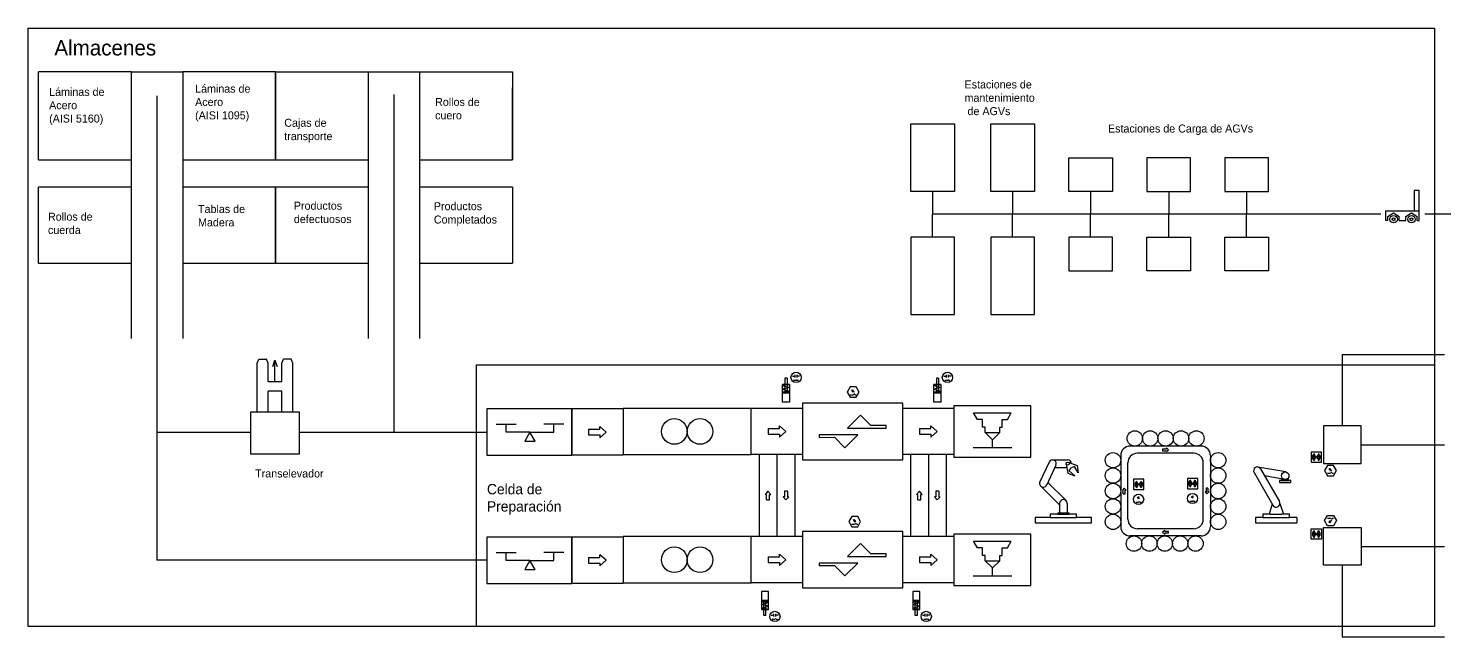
# Model space of a CAD drawing. Header units: millimetres. Extents: x -32488 to 31973, y -6889 to 16186.
# Drawn here: x -32488 to -4884, y 4328 to 16186 of the extents above; entities that cross this region are included whole.
import ezdxf

# ---------------------------------------------------------------- set-up
doc = ezdxf.new("R2010")
doc.units = ezdxf.units.MM
doc.header["$LTSCALE"] = 0.4
for name, color, linetype in [('01 Contornos vistos 0.35', 150, 'Continuous'), ('Almacenaje', 80, 'Continuous'), ('Celdas', 200, 'Continuous'), ('Maquina', 82, 'Continuous'), ('Robots', 80, 'Continuous'), ('Sensores', 211, 'Continuous'), ('Texto2', 7, 'Continuous'), ('TrayectAGV', 140, 'Continuous'), ('TrayTRANS', 20, 'Continuous')]:
    doc.layers.add(name, color=color, linetype=linetype)

msp = doc.modelspace()

# ---------------------------------------------------------------- linework, layer by layer
at = {"layer": '01 Contornos vistos 0.35', "color": 114, "true_color": 0x139b48}
for p, q in [((-5381, 13026), (-5481, 13026)), ((-5481, 13026), (-5481, 12626)), ((-5381, 12626), (-5381, 13026)), ((-6029, 12626), (-5381, 12626)), ((-5768, 12437), (-5642, 12437))]:
    msp.add_line(p, q, dxfattribs=at)
at = {"layer": '01 Contornos vistos 0.35', "color": 85, "true_color": 0x58ba48}
for p, q in [((-5990, 12515), (-5879, 12592)), ((-5879, 12592), (-5768, 12515)), ((-5642, 12515), (-5531, 12592)), ((-5531, 12592), (-5419, 12515))]:
    msp.add_line(p, q, dxfattribs=at)
at = {"layer": '01 Contornos vistos 0.35', "color": 6}
for p, q in [((-17595, 9407), (-17545, 9407)), ((-17545, 9382), (-17545, 9432)), ((-17505, 9382), (-17505, 9432)), ((-17455, 9407), (-17505, 9407)), ((-14645, 9407), (-14595, 9407)), ((-14595, 9382), (-14595, 9432)), ((-14555, 9382), (-14555, 9432)), ((-14505, 9407), (-14555, 9407)), ((-17575, 9328), (-17525, 9328)), ((-17525, 9328), (-17503, 9341)), ((-17503, 9328), (-17475, 9328)), ((-16439, 9122), (-16425, 9117)), ((-16419, 9122), (-16405, 9117)), ((-14625, 9328), (-14575, 9328)), ((-14575, 9328), (-14553, 9341)), ((-14553, 9328), (-14525, 9328)), ((-7137, 7593), (-7123, 7587)), ((-7117, 7593), (-7103, 7587)), ((-10899, 6951), (-10849, 6951)), ((-10849, 6951), (-10828, 6964)), ((-10828, 6951), (-10799, 6951)), ((-9849, 6967), (-9799, 6967)), ((-9799, 6967), (-9777, 6980)), ((-9777, 6967), (-9749, 6967)), ((-16408, 6598), (-16394, 6593)), ((-16388, 6598), (-16374, 6593)), ((-7137, 6563), (-7123, 6568)), ((-7117, 6563), (-7103, 6568)), ((-18008, 4748), (-17958, 4748)), ((-17958, 4723), (-17958, 4773)), ((-17918, 4723), (-17918, 4773)), ((-17868, 4748), (-17918, 4748)), ((-15058, 4748), (-15008, 4748)), ((-15008, 4723), (-15008, 4773)), ((-14968, 4723), (-14968, 4773)), ((-14918, 4748), (-14968, 4748)), ((-17988, 4669), (-17938, 4669)), ((-17938, 4669), (-17916, 4681)), ((-17916, 4669), (-17888, 4669)), ((-15038, 4669), (-14988, 4669)), ((-14988, 4669), (-14966, 4681)), ((-14966, 4669), (-14938, 4669))]:
    msp.add_line(p, q, dxfattribs=at)
at = {"layer": '01 Contornos vistos 0.35', "color": 2}
for p, q in [((-16272, 8643), (-16522, 8393)), ((-16272, 8643), (-16070, 8441)), ((-13989, 8559), (-14064, 8689)), ((-14064, 8689), (-13331, 8689)), ((-13889, 8559), (-13989, 8559)), ((-13889, 8409), (-13889, 8559)), ((-13506, 8409), (-13506, 8559)), ((-13506, 8559), (-13406, 8559)), ((-13406, 8559), (-13331, 8689)), ((-16522, 8393), (-16022, 8393)), ((-15772, 8443), (-16070, 8441)), ((-16022, 8393), (-15772, 8393)), ((-15772, 8393), (-15772, 8443)), ((-13839, 8409), (-13889, 8409)), ((-13839, 8309), (-13839, 8409)), ((-13697, 8167), (-13839, 8309)), ((-13839, 8309), (-13556, 8309)), ((-13697, 8167), (-13556, 8309)), ((-13556, 8309), (-13556, 8409)), ((-13556, 8409), (-13506, 8409)), ((-16822, 8262), (-17072, 8262)), ((-17072, 8262), (-17072, 8212)), ((-17072, 8212), (-16775, 8215)), ((-16322, 8262), (-16822, 8262)), ((-16572, 8012), (-16775, 8215)), ((-16572, 8012), (-16322, 8262)), ((-14072, 8017), (-13322, 8017)), ((-13697, 8017), (-13697, 8167)), ((-16272, 6143), (-16522, 5893)), ((-16272, 6143), (-16070, 5941)), ((-13989, 6059), (-14064, 6189)), ((-14064, 6189), (-13331, 6189)), ((-13406, 6059), (-13331, 6189)), ((-16522, 5893), (-16022, 5893)), ((-15772, 5943), (-16070, 5941)), ((-16022, 5893), (-15772, 5893)), ((-15772, 5893), (-15772, 5943)), ((-13889, 6059), (-13989, 6059)), ((-13889, 5909), (-13889, 6059)), ((-13839, 5909), (-13889, 5909)), ((-13839, 5809), (-13839, 5909)), ((-13697, 5667), (-13839, 5809)), ((-13839, 5809), (-13556, 5809)), ((-13697, 5667), (-13556, 5809)), ((-13556, 5809), (-13556, 5909)), ((-13556, 5909), (-13506, 5909)), ((-13506, 5909), (-13506, 6059)), ((-13506, 6059), (-13406, 6059)), ((-16822, 5762), (-17072, 5762)), ((-17072, 5762), (-17072, 5712)), ((-17072, 5712), (-16775, 5715)), ((-16322, 5762), (-16822, 5762)), ((-16572, 5512), (-16775, 5715)), ((-16572, 5512), (-16322, 5762)), ((-13697, 5517), (-13697, 5667)), ((-14072, 5517), (-13322, 5517))]:
    msp.add_line(p, q, dxfattribs=at)
at = {"layer": '01 Contornos vistos 0.35', "color": 212}
for points in [[(-5084, 4528), (-32488, 4528), (-32488, 16186), (-5084, 16186)], [(-5084, 4528), (-23750, 4528), (-23750, 9628), (-5084, 9628)]]:
    msp.add_lwpolyline(points, close=True, dxfattribs=at)
at = {"layer": '01 Contornos vistos 0.35', "color": 2}
for points in [[(-17397, 7778), (-15447, 7778), (-15447, 8878), (-17397, 8878)], [(-20897, 7878), (-18397, 7878), (-18397, 8778), (-20897, 8778)], [(-14447, 7828), (-12947, 7828), (-12947, 8828), (-14447, 8828)], [(-17397, 5278), (-15447, 5278), (-15447, 6378), (-17397, 6378)], [(-20897, 5378), (-18397, 5378), (-18397, 6278), (-20897, 6278)], [(-14447, 5328), (-12947, 5328), (-12947, 6328), (-14447, 6328)]]:
    msp.add_lwpolyline(points, close=True, dxfattribs=at)
at = {"layer": '01 Contornos vistos 0.35', "color": 6}
for points in [[(-7286, 7927), (-7486, 7927), (-7486, 7727), (-7286, 7727)], [(-10746, 7396), (-10946, 7396), (-10946, 7196), (-10746, 7196)], [(-9696, 7412), (-9896, 7412), (-9896, 7212), (-9696, 7212)], [(-7286, 6229), (-7486, 6229), (-7486, 6429), (-7286, 6429)]]:
    msp.add_lwpolyline(points, close=True, dxfattribs=at)
for centre, radius in [((-17525, 9382), 100), ((-14575, 9382), 100), ((-7386, 7827), 5), ((-10846, 7296), 5), ((-9796, 7312), 5), ((-10849, 7005), 100), ((-9799, 7021), 100), ((-7386, 6329), 5), ((-17938, 4723), 100), ((-14988, 4723), 100)]:
    msp.add_circle(centre, radius, dxfattribs=at)
at = {"layer": '01 Contornos vistos 0.35', "color": 2}
for centre in [(-19897, 8328), (-19397, 8328), (-19897, 5828), (-19397, 5828)]:
    msp.add_circle(centre, 250, dxfattribs=at)
at = {"layer": '01 Contornos vistos 0.35', "color": 85, "true_color": 0x58ba48}
for centre in [(-10923, 8192), (-10623, 8192), (-10323, 8192), (-10023, 8192), (-9723, 8192), (-11348, 7767), (-9298, 7767), (-11348, 7467), (-9298, 7467), (-11348, 7167), (-9298, 7167), (-11348, 6867), (-9298, 6867), (-11348, 6567), (-9298, 6567), (-10939, 6142), (-10639, 6142), (-10339, 6142), (-10039, 6142), (-9739, 6142)]:
    msp.add_circle(centre, 150, dxfattribs=at)
at = {"layer": '01 Contornos vistos 0.35', "color": 6}
for centre, radius, start, end in [((-7386, 7827), 75, 120, 240), ((-7386, 7827), 65, 120, 240), ((-7386, 7827), 55, 120, 240), ((-7386, 7827), 45, 120, 240), ((-7386, 7827), 35, 120, 240), ((-7386, 7827), 25, 120, 240), ((-7386, 7827), 15, 120, 240), ((-7386, 7827), 15, 300, 60), ((-7386, 7827), 25, 300, 60), ((-7386, 7827), 35, 300, 60), ((-7386, 7827), 45, 300, 60), ((-7386, 7827), 55, 300, 60), ((-7386, 7827), 65, 300, 60), ((-7386, 7827), 75, 300, 60), ((-10846, 7296), 75, 120, 240), ((-10846, 7296), 65, 120, 240), ((-10846, 7296), 55, 120, 240), ((-10846, 7296), 45, 120, 240), ((-10846, 7296), 35, 120, 240), ((-10846, 7296), 25, 120, 240), ((-10846, 7296), 15, 120, 240), ((-10846, 7296), 15, 300, 60), ((-10846, 7296), 25, 300, 60), ((-10846, 7296), 35, 300, 60), ((-10846, 7296), 45, 300, 60), ((-10846, 7296), 55, 300, 60), ((-10846, 7296), 65, 300, 60), ((-10846, 7296), 75, 300, 60), ((-9796, 7312), 75, 120, 240), ((-9796, 7312), 65, 120, 240), ((-9796, 7312), 55, 120, 240), ((-9796, 7312), 45, 120, 240), ((-9796, 7312), 35, 120, 240), ((-9796, 7312), 25, 120, 240), ((-9796, 7312), 15, 120, 240), ((-9796, 7312), 15, 300, 60), ((-9796, 7312), 25, 300, 60), ((-9796, 7312), 35, 300, 60), ((-9796, 7312), 45, 300, 60), ((-9796, 7312), 55, 300, 60), ((-9796, 7312), 65, 300, 60), ((-9796, 7312), 75, 300, 60), ((-10885, 7036), 20.8, 330, 30), ((-10885, 7036), 34.7, 330, 30), ((-10885, 7036), 48.6, 330, 30), ((-9835, 7052), 20.8, 330, 30), ((-9835, 7052), 34.7, 330, 30), ((-9835, 7052), 48.6, 330, 30), ((-7386, 6329), 75, 120, 240), ((-7386, 6329), 65, 120, 240), ((-7386, 6329), 55, 120, 240), ((-7386, 6329), 45, 120, 240), ((-7386, 6329), 35, 120, 240), ((-7386, 6329), 25, 120, 240), ((-7386, 6329), 25, 300, 60), ((-7386, 6329), 35, 300, 60), ((-7386, 6329), 45, 300, 60), ((-7386, 6329), 55, 300, 60), ((-7386, 6329), 65, 300, 60), ((-7386, 6329), 75, 300, 60), ((-7386, 6329), 15, 120, 240), ((-7386, 6329), 15, 300, 60)]:
    msp.add_arc(centre, radius, start, end, dxfattribs=at)
at = {"layer": 'Almacenaje'}
for p, q in [((-30483, 15336), (-32288, 15336)), ((-30483, 15336), (-29479, 15336)), ((-27671, 15336), (-29479, 15336)), ((-32288, 13620), (-30483, 13620)), ((-29479, 13620), (-27671, 13620)), ((-27671, 13620), (-25865, 13620)), ((-24861, 13620), (-23054, 13620)), ((-30483, 13087), (-32288, 13087)), ((-27671, 13087), (-29479, 13087)), ((-25865, 13087), (-27671, 13087)), ((-23054, 13087), (-24861, 13087)), ((-32288, 11606), (-30483, 11606)), ((-29479, 11606), (-27671, 11606)), ((-27671, 11606), (-25865, 11606)), ((-24861, 11606), (-23054, 11606)), ((-23549, 8766), (-23549, 7866)), ((-21897, 8766), (-23549, 8766)), ((-21897, 7866), (-21897, 8766)), ((-7246, 8437), (-7246, 7702)), ((-6511, 8437), (-7246, 8437)), ((-6511, 7702), (-6511, 8437)), ((-23549, 7866), (-21897, 7866)), ((-7246, 7702), (-6511, 7702)), ((-7246, 5719), (-7246, 6454)), ((-7246, 6454), (-6511, 6454)), ((-6511, 6454), (-6511, 5719)), ((-23549, 6266), (-23549, 5366)), ((-21897, 6266), (-23549, 6266)), ((-21897, 5366), (-21897, 6266)), ((-6511, 5719), (-7246, 5719)), ((-23549, 5366), (-21897, 5366))]:
    msp.add_line(p, q, dxfattribs=at)
for points in [[(-32288, 13620), (-32288, 15336)], [(-30483, 15336), (-30483, 10139)], [(-29479, 15336), (-29479, 10139)], [(-27671, 13620), (-27671, 15336), (-25865, 15336), (-25865, 13087)], [(-27671, 15336), (-27671, 13620)], [(-27671, 13620), (-27671, 15336)], [(-25865, 15336), (-24861, 15336), (-24861, 13087)], [(-24861, 15336), (-23054, 15336), (-23054, 13620)], [(-23054, 13620), (-23054, 15025)], [(-32288, 11606), (-32288, 13087)], [(-27671, 13087), (-27671, 11606)], [(-27671, 11606), (-27671, 13087)], [(-25865, 13087), (-25865, 10139)], [(-24861, 13087), (-24861, 10139)], [(-23054, 13087), (-23054, 11606)]]:
    msp.add_lwpolyline(points, dxfattribs=at)
at = {"layer": 'Maquina'}
for p, q in [((-6029, 12437), (-6029, 12626)), ((-5990, 12437), (-6029, 12437)), ((-5990, 12437), (-5990, 12515)), ((-5768, 12437), (-5768, 12515)), ((-5642, 12437), (-5642, 12515)), ((-5419, 12437), (-5419, 12515)), ((-5419, 12437), (-5381, 12437)), ((-5381, 12437), (-5381, 12626)), ((-28026, 9662), (-27994, 9738)), ((-28026, 8709), (-28026, 9662)), ((-27994, 9738), (-27848, 9738)), ((-27815, 9662), (-27848, 9738)), ((-27815, 9305), (-27815, 9662)), ((-27721, 9593), (-27681, 9715)), ((-27681, 9305), (-27681, 9715)), ((-27681, 9715), (-27641, 9593)), ((-27546, 9662), (-27514, 9738)), ((-27546, 9305), (-27546, 9662)), ((-27368, 9738), (-27514, 9738)), ((-27336, 9662), (-27368, 9738)), ((-27336, 8709), (-27336, 9662)), ((-27815, 9305), (-27546, 9305)), ((-27815, 8709), (-27815, 9113)), ((-27546, 9113), (-27815, 9113)), ((-27546, 8709), (-27546, 9113)), ((-20897, 8766), (-21897, 8766)), ((-21897, 8766), (-21897, 7866)), ((-17397, 8778), (-18397, 8778)), ((-14447, 8778), (-15447, 8778)), ((-9632, 8042), (-11014, 8042)), ((-20897, 7866), (-21897, 7866)), ((-17397, 7878), (-18397, 7878)), ((-18247, 7878), (-18247, 6278)), ((-17897, 7878), (-17897, 6278)), ((-17547, 7878), (-17547, 6278)), ((-14447, 7878), (-15447, 7878)), ((-15297, 7878), (-15297, 6278)), ((-14947, 7878), (-14947, 6278)), ((-14597, 7878), (-14597, 6278)), ((-11198, 7858), (-11198, 6476)), ((-9772, 7902), (-10874, 7902)), ((-9448, 7858), (-9448, 6476)), ((-11058, 6616), (-11058, 7718)), ((-9588, 6616), (-9588, 7718)), ((-9772, 6432), (-10874, 6432)), ((-20897, 6266), (-21897, 6266)), ((-21897, 6266), (-21897, 5366)), ((-21897, 6266), (-21897, 5366)), ((-17397, 6278), (-18397, 6278)), ((-14447, 6278), (-15447, 6278)), ((-9632, 6292), (-11014, 6292)), ((-20897, 5366), (-21897, 5366)), ((-17397, 5378), (-18397, 5378)), ((-14447, 5378), (-15447, 5378))]:
    msp.add_line(p, q, dxfattribs=at)
for points in [[(-15290, 14324), (-14436, 14324), (-14436, 13005), (-15290, 13005)], [(-13731, 14324), (-12877, 14324), (-12877, 13005), (-13731, 13005)], [(-12211, 13663), (-11357, 13663), (-11357, 13005), (-12211, 13005)], [(-9836, 13663), (-10690, 13663), (-10690, 13005), (-9836, 13005)], [(-8316, 13663), (-9170, 13663), (-9170, 13005), (-8316, 13005)], [(-15290, 10606), (-14436, 10606), (-14436, 12116), (-15290, 12116)], [(-13731, 10606), (-12877, 10606), (-12877, 12116), (-13731, 12116)], [(-12211, 11459), (-11357, 11459), (-11357, 12116), (-12211, 12116)], [(-9836, 11459), (-10690, 11459), (-10690, 12116), (-9836, 12116)], [(-8316, 11459), (-9170, 11459), (-9170, 12116), (-8316, 12116)], [(-28153, 8709), (-27208, 8709), (-27208, 7883), (-28153, 7883)]]:
    msp.add_lwpolyline(points, close=True, dxfattribs=at)
for centre, radius in [((-5879, 12465), 72.7), ((-5879, 12465), 29.1), ((-5531, 12465), 72.7), ((-5531, 12465), 29.1)]:
    msp.add_circle(centre, radius, dxfattribs=at)
for centre, start, end in [((-11014, 7858), 90, 180), ((-9632, 7858), 0, 90), ((-10874, 7718), 90, 180), ((-9772, 7718), 0, 90), ((-11014, 6476), 180, 270), ((-10874, 6616), 180, 270), ((-9772, 6616), 270, 0), ((-9632, 6476), 270, 0)]:
    msp.add_arc(centre, 184, start, end, dxfattribs=at)
at = {"layer": 'Robots'}
for p, q in [((-12592, 7731), (-12771, 7347)), ((-12526, 7773), (-12232, 7773)), ((-12459, 7669), (-12638, 7285)), ((-12479, 7627), (-12249, 7627)), ((-12261, 7695), (-12229, 7514)), ((-12229, 7514), (-12091, 7464)), ((-12222, 7728), (-12049, 7665)), ((-12203, 7558), (-12166, 7622)), ((-12091, 7464), (-12203, 7558)), ((-12097, 7647), (-12166, 7622)), ((-12024, 7520), (-12097, 7647)), ((-12049, 7665), (-12024, 7520)), ((-8599, 7526), (-8232, 6890)), ((-7979, 7538), (-8522, 7635)), ((-8471, 7600), (-8104, 6963)), ((-8005, 7394), (-8392, 7463)), ((-12757, 7264), (-12388, 6896)), ((-12638, 7285), (-12638, 7285)), ((-12616, 7332), (-12263, 6979)), ((-8066, 7370), (-8103, 7370)), ((-8103, 7370), (-8103, 7334)), ((-8103, 7334), (-7882, 7334)), ((-8066, 7370), (-7919, 7370)), ((-7992, 7392), (-8044, 7392)), ((-7992, 7392), (-7941, 7392)), ((-7882, 7370), (-7919, 7370)), ((-7882, 7334), (-7882, 7370)), ((-12388, 6926), (-12388, 6743)), ((-12263, 6979), (-12263, 6979)), ((-12263, 6979), (-12263, 6979)), ((-12263, 6979), (-12263, 6979)), ((-12241, 6926), (-12241, 6743)), ((-8245, 6913), (-8306, 6713)), ((-8116, 6979), (-8116, 6979)), ((-8116, 6979), (-8116, 6979)), ((-8116, 6979), (-8116, 6979)), ((-8094, 6926), (-8027, 6713)), ((-12572, 6654), (-12866, 6654)), ((-12866, 6654), (-12866, 6544)), ((-12425, 6713), (-12572, 6713)), ((-12572, 6713), (-12572, 6654)), ((-12572, 6654), (-12058, 6654)), ((-12425, 6743), (-12205, 6743)), ((-12425, 6743), (-12425, 6713)), ((-12425, 6713), (-12205, 6713)), ((-12205, 6713), (-12205, 6743)), ((-12058, 6713), (-12205, 6713)), ((-12058, 6654), (-12058, 6713)), ((-11764, 6654), (-12058, 6654)), ((-11764, 6544), (-11764, 6654)), ((-8425, 6654), (-8572, 6654)), ((-8572, 6654), (-8572, 6544)), ((-8278, 6713), (-8425, 6713)), ((-8425, 6713), (-8425, 6654)), ((-8425, 6654), (-7911, 6654)), ((-8278, 6713), (-8058, 6713)), ((-7911, 6713), (-8058, 6713)), ((-7911, 6654), (-7911, 6713)), ((-7764, 6654), (-7911, 6654)), ((-7764, 6654), (-7764, 6544)), ((-12866, 6544), (-11764, 6544)), ((-8572, 6544), (-7764, 6544))]:
    msp.add_line(p, q, dxfattribs=at)
for centre, radius in [((-12232, 7700), 29.4), ((-7992, 7466), 73.5)]:
    msp.add_circle(centre, radius, dxfattribs=at)
for centre, radius, start, end in [((-12526, 7700), 73.5, 335, 155), ((-12232, 7700), 73.5, 3.5784, 90), ((-8535, 7563), 73.5, 29.9651, 209.9651), ((-12705, 7316), 73.5, 155, 335), ((-8044, 7370), 22, 90, 180), ((-7941, 7370), 22, 0, 90), ((-12315, 6926), 73.5, 0, 180), ((-8168, 6926), 73.5, 209.9651, 29.9651)]:
    msp.add_arc(centre, radius, start, end, dxfattribs=at)
at = {"layer": 'Sensores'}
for p, q in [((-17651, 9245), (-17788, 9223)), ((-17788, 9223), (-17651, 9185)), ((-17651, 9185), (-17788, 9150)), ((-17788, 9150), (-17651, 9112)), ((-17651, 9112), (-17780, 9096)), ((-17741, 9365), (-17741, 9096)), ((-17698, 9365), (-17741, 9365)), ((-17698, 9365), (-17698, 9096)), ((-14701, 9245), (-14838, 9223)), ((-14838, 9223), (-14701, 9185)), ((-14701, 9185), (-14838, 9150)), ((-14838, 9150), (-14701, 9112)), ((-14701, 9112), (-14830, 9096)), ((-14791, 9365), (-14791, 9096)), ((-14748, 9365), (-14791, 9365)), ((-14748, 9365), (-14748, 9096)), ((-17659, 9096), (-17780, 9096)), ((-14709, 9096), (-14830, 9096)), ((-23371, 8467), (-22983, 8467)), ((-23177, 8312), (-23177, 8467)), ((-22712, 8312), (-23177, 8312)), ((-22712, 8312), (-22247, 8312)), ((-22053, 8467), (-22441, 8467)), ((-22247, 8312), (-22247, 8467)), ((-23371, 5967), (-22983, 5967)), ((-23177, 5812), (-23177, 5967)), ((-22712, 5812), (-23177, 5812)), ((-22712, 5812), (-22247, 5812)), ((-22053, 5967), (-22441, 5967)), ((-22247, 5812), (-22247, 5967)), ((-18201, 4955), (-18063, 4994)), ((-18071, 5010), (-18193, 5010)), ((-18063, 4994), (-18193, 5010)), ((-18154, 4741), (-18154, 5010)), ((-18111, 4741), (-18111, 5010)), ((-15251, 4955), (-15113, 4994)), ((-15121, 5010), (-15243, 5010)), ((-15113, 4994), (-15243, 5010)), ((-15204, 4741), (-15204, 5010)), ((-15161, 4741), (-15161, 5010)), ((-18063, 4921), (-18201, 4955)), ((-18201, 4882), (-18063, 4921)), ((-18063, 4860), (-18201, 4882)), ((-18111, 4741), (-18154, 4741)), ((-15113, 4921), (-15251, 4955)), ((-15251, 4882), (-15113, 4921)), ((-15113, 4860), (-15251, 4882)), ((-15161, 4741), (-15204, 4741))]:
    msp.add_line(p, q, dxfattribs=at)
at = {"layer": 'Sensores', "color": 6}
for p, q in [((-16446, 9138), (-16425, 9117)), ((-16439, 9122), (-16418, 9101)), ((-16426, 9138), (-16405, 9117)), ((-16419, 9122), (-16398, 9101)), ((-16469, 9045), (-16418, 9045)), ((-16418, 9045), (-16381, 9066)), ((-16381, 9045), (-16355, 9045)), ((-7167, 7515), (-7116, 7515)), ((-7144, 7609), (-7123, 7587)), ((-7137, 7593), (-7116, 7571)), ((-7124, 7609), (-7103, 7587)), ((-7117, 7593), (-7096, 7571)), ((-7116, 7515), (-7079, 7536)), ((-7079, 7515), (-7053, 7515)), ((-7167, 6641), (-7116, 6641)), ((-7116, 6641), (-7079, 6620)), ((-7079, 6641), (-7053, 6641)), ((-16438, 6520), (-16387, 6520)), ((-16415, 6614), (-16394, 6593)), ((-16408, 6598), (-16387, 6576)), ((-16395, 6614), (-16374, 6593)), ((-16388, 6598), (-16367, 6576)), ((-16387, 6520), (-16350, 6541)), ((-16350, 6520), (-16324, 6520)), ((-7144, 6547), (-7123, 6568)), ((-7137, 6563), (-7116, 6584)), ((-7124, 6547), (-7103, 6568)), ((-7117, 6563), (-7096, 6584))]:
    msp.add_line(p, q, dxfattribs=at)
at = {"layer": 'Sensores'}
for points in [[(-17651, 9245), (-17651, 8897), (-17788, 8897), (-17788, 9245)], [(-17788, 9245), (-17788, 9245), (-17651, 9245), (-17651, 9245)], [(-14701, 9245), (-14701, 8897), (-14838, 8897), (-14838, 9245)], [(-14838, 9245), (-14838, 9245), (-14701, 9245), (-14701, 9245)], [(-17659, 9096), (-17659, 9073), (-17780, 9073), (-17780, 9096)], [(-14709, 9096), (-14709, 9073), (-14830, 9073), (-14830, 9096)], [(-22712, 8312), (-22813, 8138), (-22611, 8138)], [(-22712, 5812), (-22813, 5638), (-22611, 5638)], [(-18063, 4860), (-18063, 5209), (-18201, 5209), (-18201, 4860)], [(-18071, 5010), (-18071, 5032), (-18193, 5032), (-18193, 5010)], [(-15113, 4860), (-15113, 5209), (-15251, 5209), (-15251, 4860)], [(-15121, 5010), (-15121, 5032), (-15243, 5032), (-15243, 5010)], [(-18201, 4860), (-18201, 4860), (-18063, 4860), (-18063, 4860)], [(-15251, 4860), (-15251, 4860), (-15113, 4860), (-15113, 4860)]]:
    msp.add_lwpolyline(points, close=True, dxfattribs=at)
at = {"layer": 'Sensores', "color": 6}
for points in [[(-16470, 8996), (-16355, 8996), (-16297, 9095), (-16355, 9195), (-16470, 9195), (-16527, 9095)], [(-16415, 9104), (-16421, 9098), (-16412, 9095)], [(-16395, 9104), (-16401, 9098), (-16392, 9095)], [(-7168, 7466), (-7053, 7466), (-6995, 7566), (-7053, 7665), (-7168, 7665), (-7225, 7566)], [(-7113, 7575), (-7119, 7568), (-7110, 7566)], [(-7093, 7575), (-7099, 7568), (-7090, 7566)], [(-16439, 6471), (-16324, 6471), (-16266, 6571), (-16324, 6670), (-16439, 6670), (-16497, 6571)], [(-7168, 6690), (-7053, 6690), (-6995, 6590), (-7053, 6490), (-7168, 6490), (-7225, 6590)], [(-16384, 6580), (-16391, 6573), (-16381, 6571)], [(-16364, 6580), (-16371, 6573), (-16361, 6571)], [(-7113, 6581), (-7119, 6588), (-7110, 6590)], [(-7093, 6581), (-7099, 6588), (-7090, 6590)]]:
    msp.add_lwpolyline(points, close=True, dxfattribs=at)
at = {"layer": 'Texto2'}
for p, q in [((-21569, 8371), (-21569, 8261)), ((-21569, 8371), (-21349, 8371)), ((-21349, 8371), (-21349, 8426)), ((-21226, 8316), (-21349, 8426)), ((-21349, 8206), (-21226, 8316)), ((-18069, 8383), (-18069, 8273)), ((-18069, 8383), (-17849, 8383)), ((-17849, 8383), (-17849, 8438)), ((-17726, 8328), (-17849, 8438)), ((-17849, 8218), (-17726, 8328)), ((-15119, 8383), (-15119, 8273)), ((-15119, 8383), (-14899, 8383)), ((-14899, 8383), (-14899, 8438)), ((-14776, 8328), (-14899, 8438)), ((-14899, 8218), (-14776, 8328)), ((-21569, 8261), (-21349, 8261)), ((-21349, 8261), (-21349, 8206)), ((-18069, 8273), (-17849, 8273)), ((-17849, 8273), (-17849, 8218)), ((-15119, 8273), (-14899, 8273)), ((-14899, 8273), (-14899, 8218)), ((-10306, 7990), (-10306, 8008)), ((-10265, 7972), (-10306, 8008)), ((-10380, 7990), (-10380, 7953)), ((-10380, 7990), (-10306, 7990)), ((-10380, 7953), (-10306, 7953)), ((-10306, 7935), (-10265, 7972)), ((-10306, 7953), (-10306, 7935)), ((-11129, 7224), (-11166, 7183)), ((-11147, 7183), (-11166, 7183)), ((-11147, 7110), (-11147, 7183)), ((-11092, 7183), (-11129, 7224)), ((-11110, 7110), (-11110, 7183)), ((-11110, 7183), (-11092, 7183)), ((-9498, 7224), (-9535, 7224)), ((-9535, 7224), (-9535, 7151)), ((-9498, 7224), (-9498, 7151)), ((-18072, 7164), (-18128, 7102)), ((-18100, 7102), (-18128, 7102)), ((-18100, 6992), (-18100, 7102)), ((-18100, 6992), (-18045, 6992)), ((-18017, 7102), (-18072, 7164)), ((-18045, 6992), (-18045, 7102)), ((-18045, 7102), (-18017, 7102)), ((-17750, 7054), (-17778, 7054)), ((-17778, 7054), (-17722, 6992)), ((-17695, 7164), (-17750, 7164)), ((-17750, 7164), (-17750, 7054)), ((-17722, 6992), (-17667, 7054)), ((-17695, 7164), (-17695, 7054)), ((-17695, 7054), (-17667, 7054)), ((-15122, 7164), (-15178, 7102)), ((-15150, 7102), (-15178, 7102)), ((-15150, 6992), (-15150, 7102)), ((-15150, 6992), (-15095, 6992)), ((-15067, 7102), (-15122, 7164)), ((-15095, 6992), (-15095, 7102)), ((-15095, 7102), (-15067, 7102)), ((-14800, 7054), (-14828, 7054)), ((-14828, 7054), (-14772, 6992)), ((-14745, 7164), (-14800, 7164)), ((-14800, 7164), (-14800, 7054)), ((-14772, 6992), (-14717, 7054)), ((-14745, 7164), (-14745, 7054)), ((-14745, 7054), (-14717, 7054)), ((-11147, 7110), (-11110, 7110)), ((-9535, 7151), (-9553, 7151)), ((-9553, 7151), (-9516, 7110)), ((-9516, 7110), (-9480, 7151)), ((-9498, 7151), (-9480, 7151)), ((-10339, 6399), (-10380, 6362)), ((-10380, 6362), (-10339, 6325)), ((-10339, 6380), (-10339, 6399)), ((-10265, 6380), (-10339, 6380)), ((-10265, 6344), (-10265, 6380)), ((-10265, 6344), (-10339, 6344)), ((-10339, 6344), (-10339, 6325)), ((-21569, 5871), (-21569, 5761)), ((-21569, 5871), (-21349, 5871)), ((-21349, 5871), (-21349, 5926)), ((-21226, 5816), (-21349, 5926)), ((-21349, 5706), (-21226, 5816)), ((-18069, 5883), (-18069, 5773)), ((-18069, 5883), (-17849, 5883)), ((-17849, 5883), (-17849, 5938)), ((-17726, 5828), (-17849, 5938)), ((-17849, 5718), (-17726, 5828)), ((-15119, 5883), (-15119, 5773)), ((-15119, 5883), (-14899, 5883)), ((-14899, 5883), (-14899, 5938)), ((-14776, 5828), (-14899, 5938)), ((-14899, 5718), (-14776, 5828)), ((-21569, 5761), (-21349, 5761)), ((-21349, 5761), (-21349, 5706)), ((-18069, 5773), (-17849, 5773)), ((-17849, 5773), (-17849, 5718)), ((-15119, 5773), (-14899, 5773)), ((-14899, 5773), (-14899, 5718))]:
    msp.add_line(p, q, dxfattribs=at)
at = {"layer": 'TrayectAGV'}
for p, q in [((-14863, 13005), (-14863, 12561)), ((-13304, 13005), (-13304, 12561)), ((-11784, 13005), (-11784, 12561)), ((-10263, 13005), (-10263, 12561)), ((-8743, 13005), (-8743, 12561)), ((-14863, 12116), (-14863, 12561)), ((-6129, 12561), (-14863, 12561)), ((-13304, 12116), (-13304, 12561)), ((-11784, 12116), (-11784, 12561)), ((-10263, 12116), (-10263, 12561)), ((-8743, 12116), (-8743, 12561)), ((1586, 12561), (-5268, 12561)), ((-6879, 9828), (-6879, 8437)), ((-6879, 9828), (-4884, 9828)), ((-6511, 8069), (-4884, 8069)), ((-6511, 6086), (-4884, 6086)), ((-6879, 5719), (-6879, 4328)), ((-6879, 4328), (-4884, 4328))]:
    msp.add_line(p, q, dxfattribs=at)
at = {"layer": 'TrayTRANS'}
for p, q in [((-29981, 14871), (-29981, 8316)), ((-25363, 14897), (-25363, 8316)), ((-29981, 8316), (-28153, 8316)), ((-29981, 8316), (-29981, 5816)), ((-27208, 8316), (-26367, 8316)), ((-26367, 8316), (-23549, 8316)), ((-25898, 5816), (-29981, 5816)), ((-23549, 5816), (-25898, 5816))]:
    msp.add_line(p, q, dxfattribs=at)

# ---------------------------------------------------------------- texts
at = {"layer": 'Celdas', "attachment_point": 1}
for s, insert, char_height in [('Almacenes', (-31981, 15957), 300), ('Celda de Preparación', (-23549, 7304), 201.25)]:
    msp.add_mtext_dynamic_manual_height_columns(s, width=2170, gutter_width=1006, heights=[0], dxfattribs=dict(at, insert=insert, char_height=char_height))
at = {"layer": 'Texto2', "attachment_point": 1}
for s, insert, char_height in [('Láminas de\\PAcero \\P(AISI 5160)', (-32082, 15025), 155.97), ('Láminas de\\PAcero \\P(AISI 1095)', (-29237, 15088), 155.97), ('Estaciones de \\Pmantenimiento\\P de AGVs', (-14241, 15170), 155.97), ('Rollos de \\Pcuero', (-24560, 14828), 156), ('Cajas de \\Ptransporte', (-27500, 14423), 156), ('Estaciones de Carga de AGVs', (-11446, 14311), 155.97), ('Tablas de\\PMadera', (-29180, 12742), 156), ('Productos\\Pdefectuosos', (-27312, 12806), 155.97), ('Productos\\PCompletados', (-24584, 12797), 155.97), ('Rollos de \\Pcuerda', (-32105, 12593), 156), ('Transelevador', (-28067, 7587), 155.97)]:
    msp.add_mtext(s, dxfattribs=dict(at, insert=insert, char_height=char_height))

doc.saveas('drawing.dxf')
